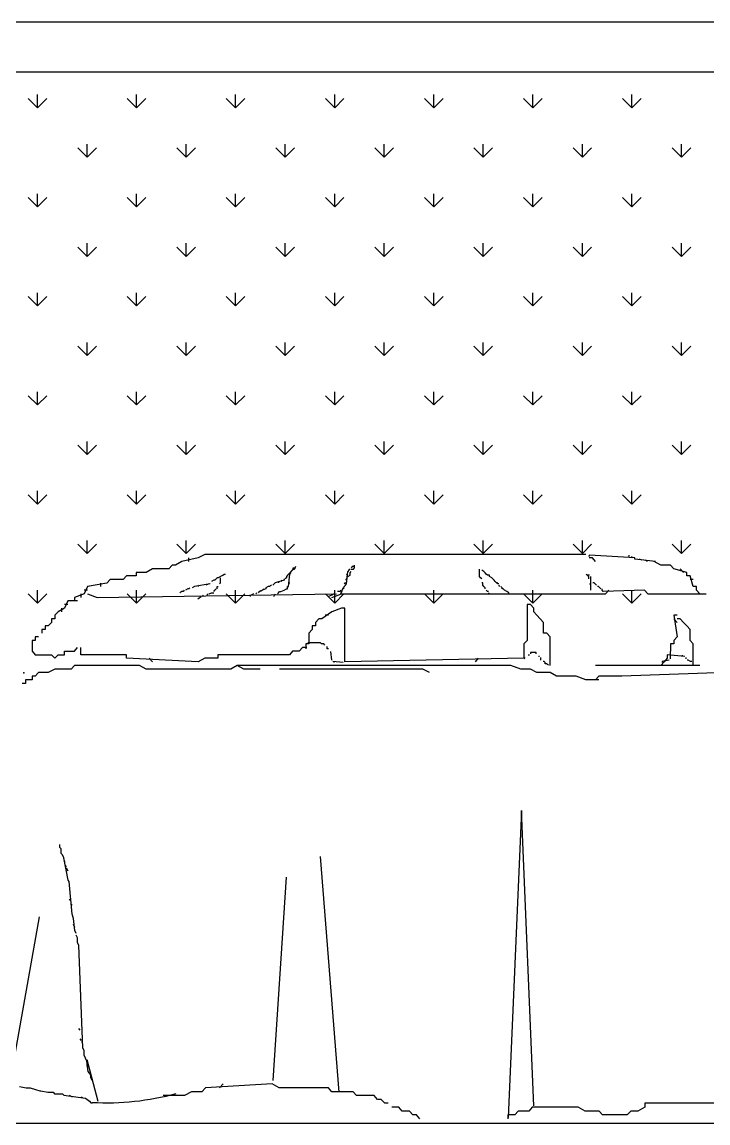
# Model space of a CAD drawing. Header units: inches. Extents: x 15.4 to 57.9, y 9.9 to 34.7.
# Drawn here: x 27.225 to 27.91, y 14.554 to 15.654 of the extents above; entities that cross this region are included whole.
import ezdxf

# ---------------------------------------------------------------- set-up
doc = ezdxf.new("R2010")
doc.units = ezdxf.units.IN
doc.header["$MEASUREMENT"] = 0
doc.layers.add('02', color=2, linetype='Continuous')
doc.layers.add('1', color=1, linetype='Continuous')

msp = doc.modelspace()

# ---------------------------------------------------------------- linework, layer by layer
at = {"layer": '02'}
for p, q in [((29.2062, 15.6542), (26.7522, 15.6542)), ((28.7515, 15.6042), (27.2069, 15.6042)), ((27.2402, 15.5686), (27.2309, 15.5779)), ((27.2402, 15.5686), (27.2402, 15.5817)), ((27.2402, 15.5686), (27.2495, 15.5779)), ((27.3392, 15.5686), (27.3299, 15.5779)), ((27.3392, 15.5686), (27.3392, 15.5817)), ((27.3392, 15.5686), (27.3485, 15.5779)), ((27.4382, 15.5686), (27.4289, 15.5779)), ((27.4382, 15.5686), (27.4382, 15.5817)), ((27.4382, 15.5686), (27.4475, 15.5779)), ((27.5372, 15.5686), (27.5279, 15.5779)), ((27.5372, 15.5686), (27.5372, 15.5817)), ((27.5372, 15.5686), (27.5465, 15.5779)), ((27.6362, 15.5686), (27.6269, 15.5779)), ((27.6362, 15.5686), (27.6362, 15.5817)), ((27.6362, 15.5686), (27.6455, 15.5779)), ((27.7352, 15.5686), (27.7259, 15.5779)), ((27.7352, 15.5686), (27.7352, 15.5817)), ((27.7352, 15.5686), (27.7445, 15.5779)), ((27.8342, 15.5686), (27.8249, 15.5779)), ((27.8342, 15.5686), (27.8342, 15.5817)), ((27.8342, 15.5686), (27.8435, 15.5779)), ((27.2897, 15.5191), (27.2897, 15.5322)), ((27.3887, 15.5191), (27.3887, 15.5322)), ((27.4877, 15.5191), (27.4877, 15.5322)), ((27.5867, 15.5191), (27.5867, 15.5322)), ((27.6857, 15.5191), (27.6857, 15.5322)), ((27.7847, 15.5191), (27.7847, 15.5322)), ((27.8837, 15.5191), (27.8837, 15.5322)), ((27.2897, 15.5191), (27.2804, 15.5284)), ((27.2897, 15.5191), (27.299, 15.5284)), ((27.3887, 15.5191), (27.3794, 15.5284)), ((27.3887, 15.5191), (27.398, 15.5284)), ((27.4877, 15.5191), (27.4784, 15.5284)), ((27.4877, 15.5191), (27.497, 15.5284)), ((27.5867, 15.5191), (27.5774, 15.5284)), ((27.5867, 15.5191), (27.596, 15.5284)), ((27.6857, 15.5191), (27.6764, 15.5284)), ((27.6857, 15.5191), (27.695, 15.5284)), ((27.7847, 15.5191), (27.7754, 15.5284)), ((27.7847, 15.5191), (27.794, 15.5284)), ((27.8837, 15.5191), (27.8744, 15.5284)), ((27.8837, 15.5191), (27.893, 15.5284)), ((27.2402, 15.4696), (27.2309, 15.4789)), ((27.2402, 15.4696), (27.2402, 15.4827)), ((27.2402, 15.4696), (27.2495, 15.4789)), ((27.3392, 15.4696), (27.3299, 15.4789)), ((27.3392, 15.4696), (27.3392, 15.4827)), ((27.3392, 15.4696), (27.3485, 15.4789)), ((27.4382, 15.4696), (27.4289, 15.4789)), ((27.4382, 15.4696), (27.4382, 15.4827)), ((27.4382, 15.4696), (27.4475, 15.4789)), ((27.5372, 15.4696), (27.5279, 15.4789)), ((27.5372, 15.4696), (27.5372, 15.4827)), ((27.5372, 15.4696), (27.5465, 15.4789)), ((27.6362, 15.4696), (27.6269, 15.4789)), ((27.6362, 15.4696), (27.6362, 15.4827)), ((27.6362, 15.4696), (27.6455, 15.4789)), ((27.7352, 15.4696), (27.7259, 15.4789)), ((27.7352, 15.4696), (27.7352, 15.4827)), ((27.7352, 15.4696), (27.7445, 15.4789)), ((27.8342, 15.4696), (27.8249, 15.4789)), ((27.8342, 15.4696), (27.8342, 15.4827)), ((27.8342, 15.4696), (27.8435, 15.4789)), ((27.2897, 15.4201), (27.2897, 15.4332)), ((27.3887, 15.4201), (27.3887, 15.4332)), ((27.4877, 15.4201), (27.4877, 15.4332)), ((27.5867, 15.4201), (27.5867, 15.4332)), ((27.6857, 15.4201), (27.6857, 15.4332)), ((27.7847, 15.4201), (27.7847, 15.4332)), ((27.8837, 15.4201), (27.8837, 15.4332)), ((27.2897, 15.4201), (27.2804, 15.4294)), ((27.2897, 15.4201), (27.299, 15.4294)), ((27.3887, 15.4201), (27.3794, 15.4294)), ((27.3887, 15.4201), (27.398, 15.4294)), ((27.4877, 15.4201), (27.4784, 15.4294)), ((27.4877, 15.4201), (27.497, 15.4294)), ((27.5867, 15.4201), (27.5774, 15.4294)), ((27.5867, 15.4201), (27.596, 15.4294)), ((27.6857, 15.4201), (27.6764, 15.4294)), ((27.6857, 15.4201), (27.695, 15.4294)), ((27.7847, 15.4201), (27.7754, 15.4294)), ((27.7847, 15.4201), (27.794, 15.4294)), ((27.8837, 15.4201), (27.8744, 15.4294)), ((27.8837, 15.4201), (27.893, 15.4294)), ((27.2402, 15.3706), (27.2309, 15.3799)), ((27.2402, 15.3706), (27.2402, 15.3837)), ((27.2402, 15.3706), (27.2495, 15.3799)), ((27.3392, 15.3706), (27.3299, 15.3799)), ((27.3392, 15.3706), (27.3392, 15.3837)), ((27.3392, 15.3706), (27.3485, 15.3799)), ((27.4382, 15.3706), (27.4289, 15.3799)), ((27.4382, 15.3706), (27.4382, 15.3837)), ((27.4382, 15.3706), (27.4475, 15.3799)), ((27.5372, 15.3706), (27.5279, 15.3799)), ((27.5372, 15.3706), (27.5372, 15.3837)), ((27.5372, 15.3706), (27.5465, 15.3799)), ((27.6362, 15.3706), (27.6269, 15.3799)), ((27.6362, 15.3706), (27.6362, 15.3837)), ((27.6362, 15.3706), (27.6455, 15.3799)), ((27.7352, 15.3706), (27.7259, 15.3799)), ((27.7352, 15.3706), (27.7352, 15.3837)), ((27.7352, 15.3706), (27.7445, 15.3799)), ((27.8342, 15.3706), (27.8249, 15.3799)), ((27.8342, 15.3706), (27.8342, 15.3837)), ((27.8342, 15.3706), (27.8435, 15.3799)), ((27.2897, 15.3211), (27.2897, 15.3342)), ((27.3887, 15.3211), (27.3887, 15.3342)), ((27.4877, 15.3211), (27.4877, 15.3342)), ((27.5867, 15.3211), (27.5867, 15.3342)), ((27.6857, 15.3211), (27.6857, 15.3342)), ((27.7847, 15.3211), (27.7847, 15.3342)), ((27.8837, 15.3211), (27.8837, 15.3342)), ((27.2897, 15.3211), (27.2804, 15.3304)), ((27.2897, 15.3211), (27.299, 15.3304)), ((27.3887, 15.3211), (27.3794, 15.3304)), ((27.3887, 15.3211), (27.398, 15.3304)), ((27.4877, 15.3211), (27.4784, 15.3304)), ((27.4877, 15.3211), (27.497, 15.3304)), ((27.5867, 15.3211), (27.5774, 15.3304)), ((27.5867, 15.3211), (27.596, 15.3304)), ((27.6857, 15.3211), (27.6764, 15.3304)), ((27.6857, 15.3211), (27.695, 15.3304)), ((27.7847, 15.3211), (27.7754, 15.3304)), ((27.7847, 15.3211), (27.794, 15.3304)), ((27.8837, 15.3211), (27.8744, 15.3304)), ((27.8837, 15.3211), (27.893, 15.3304)), ((27.2402, 15.2716), (27.2309, 15.2809)), ((27.2402, 15.2716), (27.2402, 15.2847)), ((27.2402, 15.2716), (27.2495, 15.2809)), ((27.3392, 15.2716), (27.3299, 15.2809)), ((27.3392, 15.2716), (27.3392, 15.2847)), ((27.3392, 15.2716), (27.3485, 15.2809)), ((27.4382, 15.2716), (27.4289, 15.2809)), ((27.4382, 15.2716), (27.4382, 15.2847)), ((27.4382, 15.2716), (27.4475, 15.2809)), ((27.5372, 15.2716), (27.5279, 15.2809)), ((27.5372, 15.2716), (27.5372, 15.2847)), ((27.5372, 15.2716), (27.5465, 15.2809)), ((27.6362, 15.2716), (27.6269, 15.2809)), ((27.6362, 15.2716), (27.6362, 15.2847)), ((27.6362, 15.2716), (27.6455, 15.2809)), ((27.7352, 15.2716), (27.7259, 15.2809)), ((27.7352, 15.2716), (27.7352, 15.2847)), ((27.7352, 15.2716), (27.7445, 15.2809)), ((27.8342, 15.2716), (27.8249, 15.2809)), ((27.8342, 15.2716), (27.8342, 15.2847)), ((27.8342, 15.2716), (27.8435, 15.2809)), ((27.2897, 15.2221), (27.2897, 15.2352)), ((27.3887, 15.2221), (27.3887, 15.2352)), ((27.4877, 15.2221), (27.4877, 15.2352)), ((27.5867, 15.2221), (27.5867, 15.2352)), ((27.6857, 15.2221), (27.6857, 15.2352)), ((27.7847, 15.2221), (27.7847, 15.2352)), ((27.8837, 15.2221), (27.8837, 15.2352)), ((27.2897, 15.2221), (27.2804, 15.2314)), ((27.2897, 15.2221), (27.299, 15.2314)), ((27.3887, 15.2221), (27.3794, 15.2314)), ((27.3887, 15.2221), (27.398, 15.2314)), ((27.4877, 15.2221), (27.4784, 15.2314)), ((27.4877, 15.2221), (27.497, 15.2314)), ((27.5867, 15.2221), (27.5774, 15.2314)), ((27.5867, 15.2221), (27.596, 15.2314)), ((27.6857, 15.2221), (27.6764, 15.2314)), ((27.6857, 15.2221), (27.695, 15.2314)), ((27.7847, 15.2221), (27.7754, 15.2314)), ((27.7847, 15.2221), (27.794, 15.2314)), ((27.8837, 15.2221), (27.8744, 15.2314)), ((27.8837, 15.2221), (27.893, 15.2314)), ((27.2402, 15.1726), (27.2309, 15.1819)), ((27.2402, 15.1726), (27.2402, 15.1857)), ((27.2402, 15.1726), (27.2495, 15.1819)), ((27.3392, 15.1726), (27.3299, 15.1819)), ((27.3392, 15.1726), (27.3392, 15.1857)), ((27.3392, 15.1726), (27.3485, 15.1819)), ((27.4382, 15.1726), (27.4289, 15.1819)), ((27.4382, 15.1726), (27.4382, 15.1857)), ((27.4382, 15.1726), (27.4475, 15.1819)), ((27.5372, 15.1726), (27.5279, 15.1819)), ((27.5372, 15.1726), (27.5372, 15.1857)), ((27.5372, 15.1726), (27.5465, 15.1819)), ((27.6362, 15.1726), (27.6269, 15.1819)), ((27.6362, 15.1726), (27.6362, 15.1857)), ((27.6362, 15.1726), (27.6455, 15.1819)), ((27.7352, 15.1726), (27.7259, 15.1819)), ((27.7352, 15.1726), (27.7352, 15.1857)), ((27.7352, 15.1726), (27.7445, 15.1819)), ((27.8342, 15.1726), (27.8249, 15.1819)), ((27.8342, 15.1726), (27.8342, 15.1857)), ((27.8342, 15.1726), (27.8435, 15.1819)), ((27.2897, 15.1231), (27.2897, 15.1362)), ((27.3887, 15.1231), (27.3887, 15.1362)), ((27.4877, 15.1231), (27.4877, 15.1362)), ((27.5867, 15.1231), (27.5867, 15.1362)), ((27.6857, 15.1231), (27.6857, 15.1362)), ((27.7847, 15.1231), (27.7847, 15.1362)), ((27.8837, 15.1231), (27.8837, 15.1362)), ((27.2897, 15.1231), (27.2804, 15.1324)), ((27.2897, 15.1231), (27.299, 15.1324)), ((27.3887, 15.1231), (27.3794, 15.1324)), ((27.3887, 15.1231), (27.398, 15.1324)), ((27.4877, 15.1231), (27.4784, 15.1324)), ((27.4877, 15.1231), (27.497, 15.1324)), ((27.5867, 15.1231), (27.5774, 15.1324)), ((27.5867, 15.1231), (27.596, 15.1324)), ((27.6857, 15.1231), (27.6764, 15.1324)), ((27.6857, 15.1231), (27.695, 15.1324)), ((27.7847, 15.1231), (27.7754, 15.1324)), ((27.7847, 15.1231), (27.794, 15.1324)), ((27.8837, 15.1231), (27.8744, 15.1324)), ((27.8837, 15.1231), (27.893, 15.1324)), ((27.3845, 15.1152), (27.378, 15.1116)), ((27.4008, 15.1188), (27.3845, 15.1152)), ((27.391, 15.1188), (27.391, 15.1152)), ((27.4073, 15.1223), (27.4008, 15.1188)), ((27.7882, 15.1223), (27.4073, 15.1223)), ((27.7919, 15.1215), (27.7907, 15.1202)), ((27.7947, 15.1188), (27.7914, 15.1188)), ((27.8373, 15.119), (27.7919, 15.1215)), ((27.7979, 15.1152), (27.7947, 15.1188)), ((27.8316, 15.1202), (27.8316, 15.1215)), ((27.835, 15.119), (27.8339, 15.1202)), ((27.8373, 15.1177), (27.8373, 15.119)), ((27.8577, 15.1152), (27.8373, 15.1177)), ((27.8441, 15.1165), (27.8418, 15.1177)), ((27.8497, 15.1152), (27.8475, 15.1165)), ((27.863, 15.1116), (27.8565, 15.1152)), ((27.3389, 15.1044), (27.3389, 15.1009)), ((27.3487, 15.1044), (27.3389, 15.1044)), ((27.3552, 15.108), (27.3487, 15.1044)), ((27.3715, 15.108), (27.3552, 15.108)), ((27.3747, 15.1116), (27.3715, 15.108)), ((27.378, 15.1116), (27.3747, 15.1116)), ((27.4924, 15.104), (27.4901, 15.1015)), ((27.4946, 15.1065), (27.4924, 15.104)), ((27.4924, 15.1027), (27.4935, 15.104)), ((27.4935, 15.1052), (27.4946, 15.1065)), ((27.4946, 15.1065), (27.4958, 15.1077)), ((27.4969, 15.1077), (27.4946, 15.1065)), ((27.4958, 15.1077), (27.4958, 15.109)), ((27.4958, 15.109), (27.4969, 15.109)), ((27.498, 15.1102), (27.4969, 15.1077)), ((27.5491, 15.0928), (27.5502, 15.1052)), ((27.5514, 15.1065), (27.5502, 15.1052)), ((27.5525, 15.1077), (27.5514, 15.1065)), ((27.5525, 15.104), (27.5536, 15.1052)), ((27.5525, 15.1015), (27.5525, 15.104)), ((27.5548, 15.1102), (27.5536, 15.109)), ((27.5536, 15.1077), (27.5559, 15.1077)), ((27.5559, 15.1102), (27.5548, 15.1102)), ((27.5559, 15.1077), (27.557, 15.109)), ((27.557, 15.109), (27.557, 15.1115)), ((27.6818, 15.1002), (27.6818, 15.1077)), ((27.6864, 15.1052), (27.6841, 15.1065)), ((27.6875, 15.104), (27.6864, 15.1052)), ((27.6886, 15.1027), (27.6875, 15.104)), ((27.8728, 15.1116), (27.863, 15.1116)), ((27.8761, 15.108), (27.8728, 15.1116)), ((27.8891, 15.1044), (27.8761, 15.108)), ((27.8858, 15.1044), (27.8826, 15.108)), ((27.8891, 15.1009), (27.8891, 15.1044)), ((27.3096, 15.0937), (27.2901, 15.0901)), ((27.3031, 15.0937), (27.3031, 15.0901)), ((27.3129, 15.0973), (27.3096, 15.0937)), ((27.3259, 15.0973), (27.3129, 15.0973)), ((27.3292, 15.1009), (27.3259, 15.0973)), ((27.3389, 15.1009), (27.3292, 15.1009)), ((27.4129, 15.0928), (27.3971, 15.0903)), ((27.4118, 15.0928), (27.4084, 15.0915)), ((27.4163, 15.0965), (27.4141, 15.0953)), ((27.4175, 15.0965), (27.4163, 15.0965)), ((27.4198, 15.099), (27.4175, 15.0965)), ((27.4209, 15.099), (27.4198, 15.099)), ((27.4232, 15.1002), (27.4209, 15.099)), ((27.422, 15.0928), (27.4232, 15.094)), ((27.4277, 15.1027), (27.4232, 15.1002)), ((27.4232, 15.094), (27.4232, 15.099)), ((27.4254, 15.1015), (27.4266, 15.1027)), ((27.4266, 15.1027), (27.4277, 15.1027)), ((27.4776, 15.094), (27.4753, 15.0915)), ((27.4867, 15.0965), (27.4776, 15.094)), ((27.481, 15.0953), (27.481, 15.094)), ((27.4844, 15.0965), (27.4833, 15.0953)), ((27.4867, 15.0978), (27.4867, 15.0965)), ((27.489, 15.099), (27.4878, 15.0978)), ((27.4901, 15.1015), (27.489, 15.1002)), ((27.489, 15.1002), (27.489, 15.099)), ((27.4912, 15.0903), (27.4924, 15.1027)), ((27.4912, 15.094), (27.4924, 15.094)), ((27.548, 15.094), (27.5468, 15.0928)), ((27.5491, 15.0978), (27.548, 15.0965)), ((27.548, 15.0915), (27.5491, 15.0928)), ((27.5502, 15.1027), (27.5491, 15.1015)), ((27.5502, 15.1002), (27.5525, 15.1015)), ((27.683, 15.099), (27.6818, 15.1002)), ((27.6841, 15.0978), (27.683, 15.099)), ((27.6852, 15.094), (27.6841, 15.094)), ((27.6852, 15.0915), (27.6852, 15.094)), ((27.6898, 15.1015), (27.6886, 15.1027)), ((27.692, 15.1015), (27.6898, 15.1015)), ((27.692, 15.1002), (27.692, 15.1015)), ((27.6943, 15.099), (27.692, 15.1002)), ((27.6966, 15.0965), (27.6943, 15.099)), ((27.6977, 15.0953), (27.6966, 15.0965)), ((27.6989, 15.094), (27.6977, 15.0953)), ((27.7, 15.094), (27.6989, 15.094)), ((27.7, 15.0928), (27.7, 15.094)), ((27.7011, 15.0928), (27.7, 15.0928)), ((27.7885, 15.1027), (27.7896, 15.1015)), ((27.7896, 15.1015), (27.7907, 15.1002)), ((27.7919, 15.1015), (27.7896, 15.1015)), ((27.7907, 15.1002), (27.7907, 15.0978)), ((27.7919, 15.0928), (27.793, 15.0928)), ((27.793, 15.1002), (27.793, 15.0865)), ((27.7964, 15.094), (27.7953, 15.094)), ((27.7976, 15.0928), (27.7964, 15.094)), ((27.7987, 15.0915), (27.7976, 15.0928)), ((27.8923, 15.1009), (27.8891, 15.1009)), ((27.8956, 15.0901), (27.8923, 15.1009)), ((27.8956, 15.0973), (27.8923, 15.0973)), ((27.2402, 15.0736), (27.2309, 15.0829)), ((27.2402, 15.0736), (27.2402, 15.0867)), ((27.2402, 15.0736), (27.2495, 15.0829)), ((27.2868, 15.083), (27.2771, 15.0794)), ((27.2836, 15.083), (27.2836, 15.0794)), ((27.2901, 15.0901), (27.2868, 15.083)), ((27.2901, 15.0865), (27.2868, 15.0865)), ((27.2901, 15.083), (27.2999, 15.0794)), ((27.2999, 15.0794), (27.5389, 15.0828)), ((27.3392, 15.0736), (27.3299, 15.0829)), ((27.3392, 15.0736), (27.3392, 15.0867)), ((27.3392, 15.0736), (27.3485, 15.0829)), ((27.3846, 15.0853), (27.3823, 15.084)), ((27.3857, 15.0853), (27.3846, 15.0853)), ((27.3868, 15.0865), (27.3857, 15.0853)), ((27.3903, 15.0878), (27.388, 15.0865)), ((27.3914, 15.0878), (27.3903, 15.0878)), ((27.3925, 15.089), (27.3914, 15.0878)), ((27.3971, 15.0903), (27.3948, 15.089)), ((27.4016, 15.0915), (27.4005, 15.0903)), ((27.405, 15.0803), (27.4061, 15.0815)), ((27.4095, 15.0815), (27.4107, 15.0828)), ((27.4118, 15.0828), (27.4141, 15.084)), ((27.4141, 15.084), (27.4163, 15.084)), ((27.4163, 15.0853), (27.4175, 15.0865)), ((27.4175, 15.0865), (27.4186, 15.0878)), ((27.4198, 15.0878), (27.4198, 15.0903)), ((27.4198, 15.0903), (27.4209, 15.0903)), ((27.4382, 15.0736), (27.4289, 15.0829)), ((27.4382, 15.0736), (27.4382, 15.0867)), ((27.4382, 15.0736), (27.4475, 15.0829)), ((27.4527, 15.0815), (27.4527, 15.0803)), ((27.4561, 15.0828), (27.4538, 15.0815)), ((27.4595, 15.084), (27.4583, 15.0828)), ((27.4617, 15.0853), (27.4606, 15.084)), ((27.4685, 15.0878), (27.4617, 15.0853)), ((27.4651, 15.0865), (27.4629, 15.0853)), ((27.4663, 15.0878), (27.4651, 15.0865)), ((27.4708, 15.0903), (27.4685, 15.089)), ((27.4685, 15.089), (27.4685, 15.0878)), ((27.4719, 15.0903), (27.4708, 15.0903)), ((27.4742, 15.0915), (27.4719, 15.0903)), ((27.4765, 15.0803), (27.4776, 15.0828)), ((27.4799, 15.0828), (27.481, 15.084)), ((27.481, 15.084), (27.4822, 15.0853)), ((27.4822, 15.0853), (27.4833, 15.0853)), ((27.4833, 15.0853), (27.4867, 15.0865)), ((27.4867, 15.0865), (27.489, 15.0878)), ((27.489, 15.0878), (27.4901, 15.0878)), ((27.4901, 15.0878), (27.4901, 15.0903)), ((27.4901, 15.0903), (27.4912, 15.0903)), ((27.5372, 15.0736), (27.5279, 15.0829)), ((27.5343, 15.0815), (27.5309, 15.0803)), ((27.5343, 15.0794), (27.544, 15.083)), ((27.5366, 15.0828), (27.5343, 15.0815)), ((27.5372, 15.0736), (27.5372, 15.0867)), ((27.5372, 15.0736), (27.5465, 15.0829)), ((27.5423, 15.0853), (27.54, 15.0853)), ((27.5434, 15.0865), (27.5423, 15.0853)), ((27.5434, 15.0828), (27.5457, 15.089)), ((27.5434, 15.084), (27.5446, 15.0853)), ((27.544, 15.083), (27.8077, 15.083)), ((27.5468, 15.0903), (27.5457, 15.089)), ((27.5457, 15.0878), (27.5468, 15.089)), ((27.5468, 15.0903), (27.548, 15.0915)), ((27.6362, 15.0736), (27.6269, 15.0829)), ((27.6362, 15.0736), (27.6362, 15.0867)), ((27.6362, 15.0736), (27.6455, 15.0829)), ((27.6864, 15.0903), (27.6852, 15.0915)), ((27.6875, 15.089), (27.6864, 15.0903)), ((27.6875, 15.0878), (27.6875, 15.089)), ((27.6898, 15.0853), (27.6886, 15.0865)), ((27.6909, 15.0853), (27.6898, 15.0853)), ((27.692, 15.0828), (27.6909, 15.084)), ((27.7023, 15.0903), (27.7011, 15.0915)), ((27.7045, 15.089), (27.7034, 15.0903)), ((27.7045, 15.0878), (27.7045, 15.089)), ((27.7057, 15.0878), (27.7045, 15.0878)), ((27.7068, 15.0865), (27.7057, 15.0878)), ((27.7091, 15.0853), (27.7068, 15.0865)), ((27.7113, 15.084), (27.7091, 15.0853)), ((27.7113, 15.0828), (27.7113, 15.084)), ((27.7352, 15.0736), (27.7259, 15.0829)), ((27.7352, 15.0736), (27.7352, 15.0867)), ((27.7352, 15.0736), (27.7445, 15.0829)), ((27.801, 15.0903), (27.7998, 15.0903)), ((27.8021, 15.089), (27.801, 15.0903)), ((27.8032, 15.0878), (27.8021, 15.089)), ((27.8044, 15.0865), (27.8044, 15.0878)), ((27.8055, 15.0853), (27.8044, 15.0865)), ((27.8468, 15.0865), (27.8055, 15.0853)), ((27.8077, 15.083), (27.811, 15.0865)), ((27.8342, 15.0736), (27.8249, 15.0829)), ((27.8342, 15.0736), (27.8342, 15.0867)), ((27.8342, 15.0736), (27.8435, 15.0829)), ((27.8468, 15.0865), (27.85, 15.083)), ((27.85, 15.083), (27.9086, 15.083)), ((27.8989, 15.0901), (27.8956, 15.0901)), ((27.8989, 15.0865), (27.8989, 15.0901)), ((27.9021, 15.083), (27.8989, 15.0865)), ((27.2706, 15.0758), (27.2673, 15.0687)), ((27.2706, 15.0722), (27.2673, 15.0722)), ((27.2803, 15.0758), (27.2706, 15.0758)), ((27.2771, 15.0794), (27.2771, 15.0758)), ((27.4005, 15.0778), (27.4016, 15.079)), ((27.4016, 15.079), (27.4039, 15.0803)), ((27.7296, 15.0722), (27.7296, 15.0364)), ((27.7328, 15.0722), (27.7296, 15.0722)), ((27.7361, 15.0687), (27.7328, 15.0722)), ((27.2608, 15.0651), (27.2575, 15.0615)), ((27.2575, 15.0615), (27.2575, 15.0579)), ((27.2673, 15.0687), (27.2608, 15.0651)), ((27.2641, 15.0687), (27.2641, 15.0651)), ((27.5343, 15.0651), (27.5245, 15.0579)), ((27.531, 15.0615), (27.5277, 15.0615)), ((27.544, 15.0687), (27.5343, 15.0651)), ((27.5473, 15.0687), (27.544, 15.0687)), ((27.5473, 15.015), (27.5473, 15.0687)), ((27.7361, 15.0651), (27.7361, 15.0687)), ((27.7393, 15.0615), (27.7361, 15.0651)), ((27.7426, 15.0579), (27.7393, 15.0615)), ((27.8793, 15.0615), (27.8761, 15.0615)), ((27.8761, 15.0615), (27.8793, 15.04)), ((27.251, 15.0508), (27.2478, 15.0508)), ((27.2478, 15.0508), (27.2478, 15.0472)), ((27.2543, 15.0543), (27.251, 15.0508)), ((27.2575, 15.0579), (27.2543, 15.0579)), ((27.2543, 15.0579), (27.2543, 15.0543)), ((27.518, 15.0508), (27.5147, 15.0508)), ((27.5147, 15.0508), (27.5147, 15.0472)), ((27.5212, 15.0579), (27.518, 15.0543)), ((27.518, 15.0543), (27.518, 15.0508)), ((27.5245, 15.0579), (27.5212, 15.0579)), ((27.7459, 15.0543), (27.7426, 15.0579)), ((27.7459, 15.0436), (27.7459, 15.0543)), ((27.8761, 15.0579), (27.8793, 15.0543)), ((27.8826, 15.0579), (27.8793, 15.0579)), ((27.8858, 15.0543), (27.8826, 15.0579)), ((27.8891, 15.0508), (27.8858, 15.0543)), ((27.8923, 15.0472), (27.8891, 15.0508)), ((27.238, 15.04), (27.238, 15.0364)), ((27.2413, 15.04), (27.238, 15.04)), ((27.2478, 15.0472), (27.2445, 15.0472)), ((27.2445, 15.0472), (27.2445, 15.0436)), ((27.5147, 15.0472), (27.5115, 15.0436)), ((27.5115, 15.0436), (27.5115, 15.0329)), ((27.7491, 15.0436), (27.7459, 15.0436)), ((27.7524, 15.04), (27.7491, 15.0436)), ((27.7524, 15.0114), (27.7524, 15.04)), ((27.8793, 15.04), (27.8761, 15.0364)), ((27.8923, 15.0364), (27.8923, 15.0472)), ((27.2348, 15.0364), (27.2348, 15.0257)), ((27.238, 15.0364), (27.2348, 15.0364)), ((27.2771, 15.0257), (27.2803, 15.0293)), ((27.2836, 15.0221), (27.2836, 15.0293)), ((27.505, 15.0293), (27.5017, 15.0257)), ((27.5094, 15.0292), (27.505, 15.0293)), ((27.5115, 15.0329), (27.5082, 15.0329)), ((27.5082, 15.0329), (27.5082, 15.0279)), ((27.523, 15.0341), (27.5105, 15.0341)), ((27.5241, 15.0329), (27.523, 15.0341)), ((27.5264, 15.0329), (27.5241, 15.0329)), ((27.5275, 15.0317), (27.5264, 15.0329)), ((27.5298, 15.0279), (27.5298, 15.0304)), ((27.5309, 15.0279), (27.5298, 15.0279)), ((27.7296, 15.0364), (27.7263, 15.0329)), ((27.7263, 15.0329), (27.7263, 15.0186)), ((27.8728, 15.0329), (27.8724, 15.0179)), ((27.8761, 15.0329), (27.8728, 15.0329)), ((27.8761, 15.0364), (27.8761, 15.0329)), ((27.8956, 15.0329), (27.8923, 15.0364)), ((27.8956, 15.0114), (27.8956, 15.0329)), ((27.2348, 15.0257), (27.238, 15.0221)), ((27.238, 15.0221), (27.2543, 15.0221)), ((27.2543, 15.0221), (27.2575, 15.0186)), ((27.2575, 15.0186), (27.2608, 15.0221)), ((27.2608, 15.0221), (27.2673, 15.0221)), ((27.2673, 15.0257), (27.2771, 15.0257)), ((27.2673, 15.0221), (27.2673, 15.0257)), ((27.3292, 15.0221), (27.2836, 15.0221)), ((27.3292, 15.0186), (27.3292, 15.0221)), ((27.4008, 15.015), (27.3292, 15.0186)), ((27.3552, 15.015), (27.3519, 15.0186)), ((27.4073, 15.0186), (27.4008, 15.015)), ((27.4203, 15.0186), (27.4073, 15.0186)), ((27.4203, 15.0221), (27.4203, 15.0186)), ((27.4919, 15.0221), (27.4203, 15.0221)), ((27.4952, 15.0257), (27.4919, 15.0221)), ((27.5017, 15.0257), (27.4952, 15.0257)), ((27.5343, 15.0167), (27.5332, 15.0254)), ((27.5343, 15.0192), (27.5332, 15.0192)), ((27.5457, 15.0142), (27.5355, 15.0154)), ((27.5366, 15.0142), (27.5366, 15.0154)), ((27.7263, 15.0186), (27.5473, 15.015)), ((27.6807, 15.0186), (27.6775, 15.015)), ((27.7272, 15.0192), (27.7261, 15.0179)), ((27.7318, 15.0217), (27.7306, 15.0217)), ((27.7329, 15.0242), (27.7329, 15.0229)), ((27.7386, 15.0242), (27.7329, 15.0242)), ((27.7386, 15.0229), (27.7386, 15.0242)), ((27.742, 15.0204), (27.7408, 15.0204)), ((27.7431, 15.0167), (27.7431, 15.0192)), ((27.7465, 15.0154), (27.7454, 15.0154)), ((27.7476, 15.0142), (27.7465, 15.0154)), ((27.8713, 15.0167), (27.8645, 15.0154)), ((27.8645, 15.0154), (27.8645, 15.0142)), ((27.8696, 15.0186), (27.8663, 15.015)), ((27.8696, 15.0221), (27.8696, 15.0186)), ((27.8872, 15.0204), (27.8696, 15.0221)), ((27.8849, 15.0204), (27.8849, 15.0217)), ((27.8883, 15.0179), (27.8883, 15.0192)), ((27.8906, 15.0167), (27.8895, 15.0167)), ((27.8929, 15.0154), (27.8906, 15.0167)), ((27.894, 15.0154), (27.8929, 15.0154)), ((27.2413, 15.0042), (27.238, 15.0007)), ((27.251, 15.0042), (27.2413, 15.0042)), ((27.2575, 15.0078), (27.251, 15.0042)), ((27.2738, 15.0078), (27.2575, 15.0078)), ((27.2771, 15.0114), (27.2738, 15.0078)), ((27.3422, 15.0114), (27.2771, 15.0114)), ((27.3487, 15.0078), (27.3422, 15.0114)), ((27.4333, 15.0078), (27.3487, 15.0078)), ((27.4398, 15.0114), (27.4333, 15.0078)), ((27.7133, 15.0114), (27.4398, 15.0114)), ((27.4464, 15.0078), (27.4398, 15.0114)), ((27.4626, 15.0078), (27.4464, 15.0078)), ((27.6254, 15.0078), (27.4822, 15.0078)), ((27.6319, 15.0042), (27.6254, 15.0078)), ((27.7231, 15.0078), (27.7133, 15.0114)), ((27.7328, 15.0078), (27.7231, 15.0078)), ((27.7393, 15.0042), (27.7328, 15.0078)), ((27.7524, 15.0042), (27.7393, 15.0042)), ((27.7476, 15.0129), (27.7476, 15.0142)), ((27.7488, 15.0129), (27.7476, 15.0129)), ((27.751, 15.0117), (27.7488, 15.0129)), ((27.7589, 15.0007), (27.7524, 15.0042)), ((27.9021, 15.0114), (27.7979, 15.0114)), ((27.9282, 15.0042), (27.824, 15.0007)), ((27.8663, 15.015), (27.863, 15.0114)), ((27.2282, 14.9935), (27.225, 14.9935)), ((27.2282, 14.9971), (27.2282, 14.9935)), ((27.2348, 14.9971), (27.2282, 14.9971)), ((27.2348, 15.0007), (27.2348, 14.9971)), ((27.238, 15.0007), (27.2348, 15.0007)), ((27.7784, 15.0007), (27.7589, 15.0007)), ((27.7882, 14.9971), (27.7784, 15.0007)), ((27.8012, 14.9971), (27.7882, 14.9971)), ((27.8012, 15.0007), (27.7979, 14.9971)), ((27.824, 15.0007), (27.8012, 15.0007)), ((27.7239, 14.8666), (27.7105, 14.5597)), ((27.7361, 14.5715), (27.7239, 14.8666)), ((27.2626, 14.8295), (27.2626, 14.8325)), ((27.2639, 14.8281), (27.2626, 14.8295)), ((27.2639, 14.8236), (27.2639, 14.8281)), ((27.2653, 14.8221), (27.2639, 14.8236)), ((27.2666, 14.8192), (27.2653, 14.8221)), ((27.2707, 14.7969), (27.2666, 14.8192)), ((27.5418, 14.5849), (27.5229, 14.8206)), ((27.268, 14.8147), (27.2666, 14.8162)), ((27.2693, 14.8103), (27.268, 14.8117)), ((27.2707, 14.8058), (27.2693, 14.8088)), ((27.272, 14.7954), (27.2707, 14.7969)), ((27.2747, 14.7628), (27.272, 14.7954)), ((27.4757, 14.5967), (27.4892, 14.7999)), ((27.2734, 14.7762), (27.272, 14.7776)), ((27.2747, 14.7717), (27.2734, 14.7732)), ((27.2761, 14.7584), (27.2747, 14.7628)), ((27.211, 14.5836), (27.2423, 14.7602)), ((27.2774, 14.7465), (27.2761, 14.7584)), ((27.2774, 14.7495), (27.2761, 14.7524)), ((27.2788, 14.7435), (27.2774, 14.7465)), ((27.2801, 14.7391), (27.2788, 14.742)), ((27.2801, 14.7346), (27.2801, 14.7391)), ((27.2815, 14.7317), (27.2801, 14.7346)), ((27.2855, 14.6294), (27.2815, 14.7317)), ((27.2828, 14.6471), (27.2815, 14.6486)), ((27.2842, 14.6368), (27.2828, 14.6382)), ((27.2855, 14.6353), (27.2842, 14.6353)), ((27.2869, 14.6264), (27.2855, 14.6294)), ((27.2869, 14.6219), (27.2869, 14.6264)), ((27.2882, 14.619), (27.2869, 14.6219)), ((27.2896, 14.616), (27.2882, 14.619)), ((27.2896, 14.6175), (27.3004, 14.576)), ((27.2909, 14.6056), (27.2896, 14.616)), ((27.2909, 14.6101), (27.2896, 14.6116)), ((27.2923, 14.6041), (27.2909, 14.6056)), ((27.2936, 14.6012), (27.2923, 14.6041)), ((27.2936, 14.5997), (27.2936, 14.6012)), ((27.295, 14.5967), (27.2936, 14.5997)), ((27.2221, 14.5908), (27.2289, 14.5893)), ((27.2289, 14.5893), (27.2329, 14.5893)), ((27.2329, 14.5893), (27.2383, 14.5878)), ((27.2383, 14.5878), (27.2424, 14.5863)), ((27.2424, 14.5863), (27.2437, 14.5863)), ((27.2437, 14.5863), (27.2505, 14.5849)), ((27.408, 14.5893), (27.4045, 14.5855)), ((27.4748, 14.5932), (27.408, 14.5893)), ((27.4256, 14.5932), (27.4221, 14.5893)), ((27.4818, 14.5893), (27.4748, 14.5932)), ((27.531, 14.5893), (27.4818, 14.5893)), ((27.5345, 14.5855), (27.531, 14.5893)), ((27.2505, 14.5849), (27.2558, 14.5849)), ((27.2558, 14.5849), (27.2572, 14.5834)), ((27.2572, 14.5834), (27.2653, 14.5834)), ((27.2653, 14.5834), (27.2666, 14.5819)), ((27.2666, 14.5819), (27.2882, 14.5789)), ((27.272, 14.5819), (27.2747, 14.5804)), ((27.2842, 14.5804), (27.2855, 14.5789)), ((27.2882, 14.5789), (27.2923, 14.576)), ((27.2923, 14.576), (27.2936, 14.5745)), ((27.387, 14.5816), (27.3659, 14.5816)), ((27.394, 14.5855), (27.387, 14.5816)), ((27.4045, 14.5855), (27.394, 14.5855)), ((27.5556, 14.5855), (27.5345, 14.5855)), ((27.5591, 14.5816), (27.5556, 14.5855)), ((27.5766, 14.5816), (27.5591, 14.5816)), ((27.5801, 14.5777), (27.5766, 14.5816)), ((27.5837, 14.5777), (27.5801, 14.5777)), ((27.5872, 14.5739), (27.5837, 14.5777)), ((27.2936, 14.5745), (27.295, 14.5745)), ((27.5907, 14.5739), (27.5872, 14.5739)), ((27.6012, 14.57), (27.5942, 14.57)), ((27.6047, 14.5662), (27.6012, 14.57)), ((27.6118, 14.5662), (27.6047, 14.5662)), ((27.6153, 14.5623), (27.6118, 14.5662)), ((27.7206, 14.5662), (27.7171, 14.5623)), ((27.7312, 14.5662), (27.7206, 14.5662)), ((27.7347, 14.57), (27.7312, 14.5662)), ((27.7804, 14.57), (27.7347, 14.57)), ((27.7874, 14.5662), (27.7804, 14.57)), ((27.8014, 14.5662), (27.7874, 14.5662)), ((27.8049, 14.5623), (27.8014, 14.5662)), ((27.833, 14.5662), (27.8295, 14.5623)), ((27.8401, 14.5662), (27.833, 14.5662)), ((27.8471, 14.57), (27.8401, 14.5662)), ((27.8471, 14.5739), (27.8471, 14.57)), ((27.9173, 14.5739), (27.8471, 14.5739)), ((26.6619, 14.5542), (29.2999, 14.5542)), ((27.6188, 14.5623), (27.6153, 14.5623)), ((27.6223, 14.5584), (27.6188, 14.5623)), ((27.7101, 14.5623), (27.7101, 14.5584)), ((27.7171, 14.5623), (27.7101, 14.5623)), ((27.8295, 14.5623), (27.8049, 14.5623))]:
    msp.add_line(p, q, dxfattribs=at)
at = {"layer": '02', "extrusion": (0, 0, -1)}
msp.add_ellipse((27.3098, 14.8858), major_axis=(0, 0.3117), ratio=0.909091, start_param=2.896392, end_param=3.193975, dxfattribs=at)
at = {"layer": '02'}
msp.add_point((27.2266, 15.004), dxfattribs=at)
at = {"layer": '1'}
msp.add_line((15.7844, 14.5542), (36.0806, 14.5542), dxfattribs=at)

doc.saveas('drawing.dxf')
